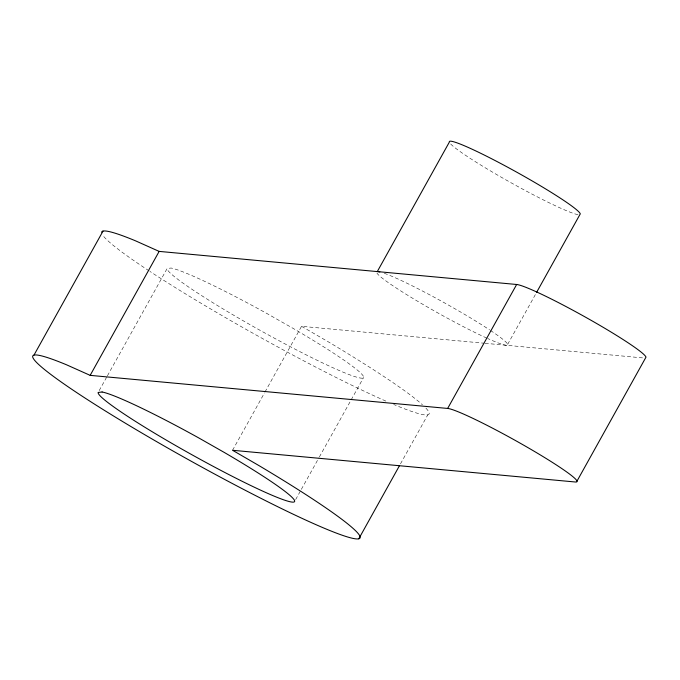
<?xml version="1.0" encoding="UTF-8"?>
<svg xmlns="http://www.w3.org/2000/svg" width="680" height="680" viewBox="0 0 680 680"><rect width="100%" height="100%" fill="white"/><g stroke="black" fill="none" stroke-linecap="round" stroke-linejoin="round"><path stroke-width="0.51" stroke-dasharray="3.4 2.55" d="M99.178 390.609L106.904 376.737M107.415 375.81L167.144 268.506L171.088 268.022A112.361 9.01 29.1 0 1 267.707 313.956L293.063 328.355A112.361 9.01 29.1 0 1 361.743 378.173A112.361 9.01 29.1 0 1 254.516 327.207A112.361 9.01 29.1 0 1 167.144 268.506M232.551 450.279L264.477 392.921M264.988 391.995L301.546 326.315L484.05 343.213M295.673 499.545L300.824 490.297M301.333 489.37L318.844 457.921M319.353 456.994L363.638 377.442M400.486 463.87L427.779 414.842M507.671 344.344L536.001 293.445M485.103 343.306L644.402 358.054M301.546 326.315L328.1 341.717A187.263 15.02 29.1 0 1 422.442 404.77M490.475 330.463A74.91 6.01 29.1 0 1 487.671 338.504M486.778 338.104A74.91 6.01 29.1 0 1 418.727 301.92A74.91 6.01 29.1 0 1 376.95 273.062M384.276 273.284A74.91 6.01 29.1 0 1 489.566 329.859M578.009 214.676A74.91 6.01 29.1 0 1 512.431 183.523A74.91 6.01 29.1 0 1 450.551 143.837M425.909 408.144A187.263 15.02 29.1 0 1 393.677 404.455M385.849 401.089A187.263 15.02 29.1 0 1 149.982 271.464M149.115 270.887A187.263 15.02 29.1 0 1 102.995 235.577"/><path stroke-width="1.02" d="M34.008 355.062L103.003 231.106M90.159 375.36L447.661 408.442A74.91 6.01 29.1 0 1 526.116 446.573A74.91 6.01 29.1 0 1 575.408 482.01L232.551 450.279L259.106 465.681A187.263 15.02 29.1 0 1 341.666 535.041A187.263 15.02 29.1 0 1 108.366 412.82A187.263 15.02 29.1 0 1 66.47 364.769L90.159 375.36L159.154 251.396L516.656 284.486A74.91 6.01 29.1 0 1 586.644 317.806A74.91 6.01 29.1 0 1 646 357.144L577.005 481.1M377.247 271.66L449.352 142.103A74.91 6.01 29.1 0 1 512.371 169.77A74.91 6.01 29.1 0 1 580.295 213.86L536.52 292.519M358.785 538.798L399.457 465.715M447.661 408.442L516.656 284.486M159.154 251.396L135.464 240.805A187.263 15.02 29.1 0 0 101.651 232.152M378.326 271.685A74.91 6.01 29.1 0 1 379.839 271.94M102.093 391.986L98.15 392.462A112.361 9.01 29.1 0 0 185.521 451.163A112.361 9.01 29.1 0 0 292.749 502.137A112.361 9.01 29.1 0 0 224.069 452.319L198.721 437.912A112.361 9.01 29.1 0 0 102.093 391.986"/></g></svg>
